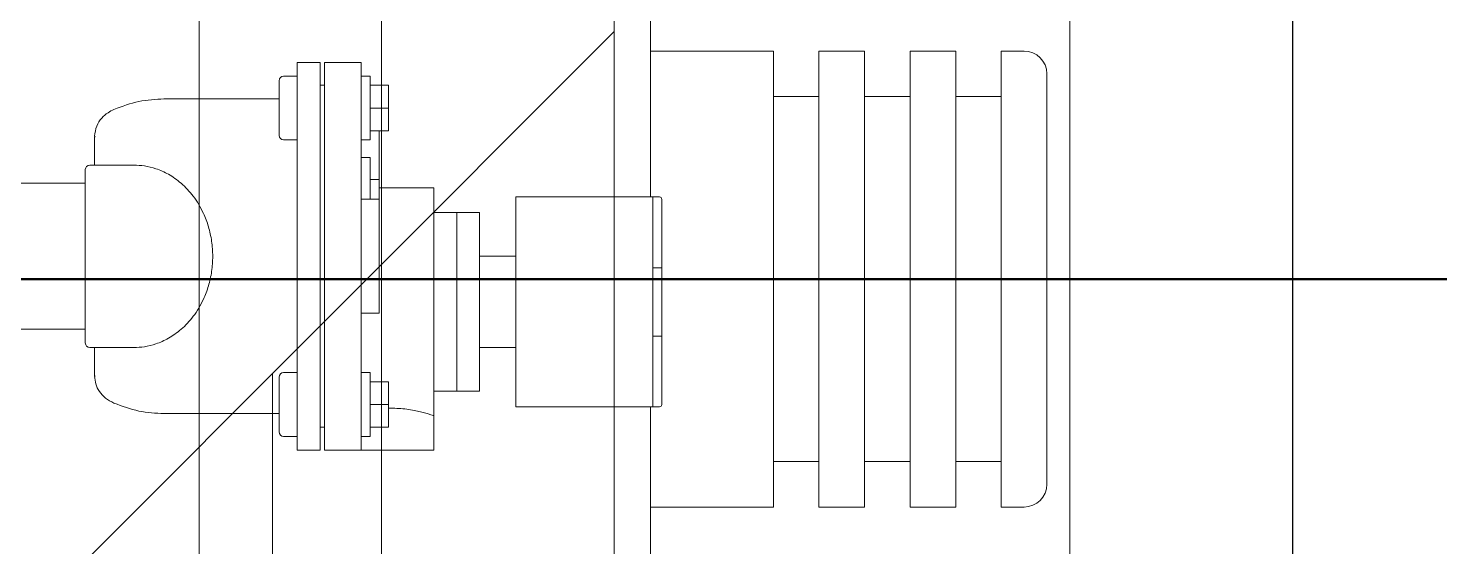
# Model space of a CAD drawing. Header units: millimetres. Extents: x 163705 to 1616509, y 81827 to 302547.
# Drawn here: x 216575.3 to 216885.1, y 143500.9 to 143614.6 of the extents above; entities that cross this region are included whole.
import ezdxf

# ---------------------------------------------------------------- set-up
doc = ezdxf.new("R2010")
doc.units = ezdxf.units.MM
doc.header["$LTSCALE"] = 10
doc.linetypes.add('CENTER2', pattern=[28.575, 19.05, -3.175, 3.175, -3.175])
for name, color, linetype, lineweight in [('1-中心线', 1, 'CENTER2', 0), ('1-填充', 8, 'Continuous', 18), ('1-设备轮廓', 2, 'Continuous', 18)]:
    doc.layers.add(name, color=color, linetype=linetype, lineweight=lineweight)

# ---------------------------------------------------------------- blocks, each defined once
blk = doc.blocks.new('G$C3B61D3F5')
for p, q in [((2845, 218), (2845, 275)), ((2872, 250), (2845, 250)), ((2872, 150), (2872, 250)), ((2892, 250), (2882, 250)), ((2882, 150), (2882, 250)), ((2892, 150), (2892, 250)), ((2912, 250), (2902, 250)), ((2902, 150), (2902, 250)), ((2912, 150), (2912, 250)), ((2927, 250), (2922, 250)), ((2922, 150), (2922, 250)), ((2767.5, 247.5), (2772.5, 247.5)), ((2767.5, 237.5), (2767.5, 247.5)), ((2772.5, 247.5), (2772.5, 237.5)), ((2773.5, 237.5), (2773.5, 247.5)), ((2773.5, 247.5), (2781.5, 247.5)), ((2781.5, 247.5), (2781.5, 237.5)), ((2932, 155), (2932, 245)), ((2763.5, 231.5), (2763.5, 243.5)), ((2764.5, 244.5), (2767.5, 244.5)), ((2772.5, 242.5), (2773.5, 242.5)), ((2783.5, 244.5), (2781.5, 244.5)), ((2783.5, 244.5), (2783.5, 230.5)), ((2787.5, 242.5), (2783.5, 242.5)), ((2787.5, 242.5), (2787.5, 237.5)), ((2738.26, 239.5), (2763.5, 239.5)), ((2882, 240), (2872, 240)), ((2902, 240), (2892, 240)), ((2922, 240), (2912, 240)), ((2767.5, 172.5), (2767.5, 237.5)), ((2772.5, 172.5), (2772.5, 237.5)), ((2773.5, 237.5), (2773.5, 172.5)), ((2781.5, 237.5), (2781.5, 172.5)), ((2787.5, 237.5), (2783.5, 237.5)), ((2787.5, 237.5), (2787.5, 232.5)), ((2787.5, 232.5), (2783.5, 232.5)), ((2785.5, 232.5), (2785.5, 221.87)), ((2723.15, 231.32), (2723, 231.11)), ((2723, 225), (2723, 231.11)), ((2764.5, 230.5), (2767.5, 230.5)), ((2783.5, 230.5), (2781.5, 230.5)), ((2781.5, 226.65), (2783.5, 226.65)), ((2783.5, 226.65), (2783.5, 217.5)), ((2721, 186), (2721, 224)), ((2722, 225), (2731.65, 225)), ((2721, 221), (2627, 221)), ((2785.5, 221.87), (2783.5, 221.87)), ((2785.5, 221.87), (2785.5, 217.5)), ((2797.5, 220), (2785.5, 220)), ((2797.5, 220), (2797.5, 170)), ((2781.5, 217.5), (2785.5, 217.5)), ((2785.5, 217.5), (2785.5, 212.5)), ((2821, 218), (2815.5, 218)), ((2815.5, 218), (2815.5, 172)), ((2821, 218), (2845.5, 218)), ((2845.5, 218), (2845.5, 172)), ((2845.5, 218), (2847, 218)), ((2847.5, 217.5), (2847.5, 215)), ((2802.5, 214.6), (2797.5, 214.6)), ((2802.5, 214.6), (2802.5, 175.4)), ((2807.5, 214.6), (2802.5, 214.6)), ((2802.5, 214.6), (2802.5, 175.4)), ((2807.5, 214.6), (2807.5, 175.4)), ((2847.5, 215), (2847.5, 205.92)), ((2785.5, 212.5), (2785.5, 197.5)), ((2815.5, 205), (2807.5, 205)), ((2847.5, 205.92), (2847.5, 204.16)), ((2847.5, 202.5), (2845.5, 202.5)), ((2847.5, 204.16), (2847.5, 202.5)), ((2847.5, 202.5), (2847.5, 187.5)), ((2785.5, 197.5), (2785.5, 192.5)), ((2785.5, 192.5), (2781.5, 192.5)), ((2627, 189), (2721, 189)), ((2847.5, 187.5), (2845.5, 187.5)), ((2847.5, 187.5), (2847.5, 185.84)), ((2722, 185), (2731.65, 185)), ((2723, 178.89), (2723, 185)), ((2815.5, 185), (2807.5, 185)), ((2847.5, 185.84), (2847.5, 184.08)), ((2847.5, 184.08), (2847.5, 175)), ((2723, 178.89), (2723.17, 178.66)), ((2763.5, 166.5), (2763.5, 178.5)), ((2764.5, 179.5), (2767.5, 179.5)), ((2783.5, 179.5), (2781.5, 179.5)), ((2783.5, 179.5), (2783.5, 165.5)), ((2787.5, 177.5), (2783.5, 177.5)), ((2787.5, 177.5), (2787.5, 172.5)), ((2802.5, 175.4), (2797.5, 175.4)), ((2807.5, 175.4), (2802.5, 175.4)), ((2847.5, 175), (2847.5, 172.5)), ((2738.26, 170.5), (2763.5, 170.5)), ((2767.5, 162.5), (2767.5, 172.5)), ((2772.5, 172.5), (2772.5, 162.5)), ((2773.5, 162.5), (2773.5, 172.5)), ((2781.5, 172.5), (2781.5, 162.5)), ((2787.5, 172.5), (2783.5, 172.5)), ((2787.5, 172.5), (2787.5, 167.5)), ((2788.5, 171.68), (2787.5, 171.68)), ((2821, 172), (2815.5, 172)), ((2845.5, 172), (2821, 172)), ((2845, 100), (2845, 172)), ((2847, 172), (2845.5, 172)), ((2773.5, 167.5), (2772.5, 167.5)), ((2787.5, 167.5), (2783.5, 167.5)), ((2797.5, 162.5), (2797.5, 170)), ((2764.5, 165.5), (2767.5, 165.5)), ((2783.5, 165.5), (2781.5, 165.5)), ((2772.5, 162.5), (2767.5, 162.5)), ((2781.5, 162.5), (2773.5, 162.5)), ((2788.5, 162.5), (2781.5, 162.5)), ((2797.5, 162.5), (2788.5, 162.5)), ((2872, 160), (2882, 160)), ((2892, 160), (2902, 160)), ((2912, 160), (2922, 160)), ((2845, 150), (2872, 150)), ((2882, 150), (2892, 150)), ((2902, 150), (2912, 150)), ((2922, 150), (2927, 150))]:
    blk.add_line(p, q)
for centre, radius, start, end in [((2927, 245), 5, 0, 90), ((2764.5, 243.5), 1, 90, 180), ((2764.5, 231.5), 1, 180, 270), ((2722, 224), 1, 90, 180), ((2847, 217.5), 0.5, 0, 90), ((2722, 186), 1, 180, 270), ((2764.5, 178.5), 1, 90, 180), ((2847, 172.5), 0.5, 270, 0), ((2764.5, 166.5), 1, 180, 270), ((2927, 155), 5, 270, 0)]:
    blk.add_arc(centre, radius, start, end)
for points, knots in [([(2738.26, 239.5), (2736.42, 239.41), (2732.76, 239.23), (2729.11, 237.87), (2727.28, 237.2)], [0, 0, 0, 0, 0.502449, 1, 1, 1, 1]), ([(2727.28, 237.2), (2726.84, 236.98), (2725.84, 236.49), (2724.48, 235.28), (2723.34, 233.53), (2723.14, 232.09), (2723.04, 231.33)], [0, 0, 0, 0, 0.192179, 0.427735, 0.701748, 1, 1, 1, 1]), ([(2731.65, 185), (2732.42, 185.03), (2734.05, 185.11), (2736.6, 185.75), (2739.33, 186.96), (2742.13, 188.92), (2744.78, 191.73), (2746.79, 195.04), (2748.08, 198.46), (2748.79, 201.66), (2749.04, 205), (2748.79, 208.34), (2748.08, 211.54), (2746.79, 214.96), (2744.78, 218.27), (2742.13, 221.08), (2739.33, 223.04), (2736.6, 224.25), (2734.05, 224.89), (2732.42, 224.97), (2731.65, 225)], [0, 0, 0, 0, 0.048014, 0.101886, 0.161426, 0.225815, 0.293539, 0.362659, 0.40875, 0.454508, 0.5, 0.545492, 0.59125, 0.637341, 0.706461, 0.774185, 0.838574, 0.898114, 0.951986, 1, 1, 1, 1]), ([(2723.04, 178.67), (2723.09, 178.11), (2723.22, 176.92), (2724.05, 175.29), (2725.37, 173.8), (2726.64, 173.14), (2727.28, 172.8)], [0, 0, 0, 0, 0.214989, 0.45647, 0.721709, 1, 1, 1, 1]), ([(2727.28, 172.8), (2729.11, 172.13), (2732.76, 170.77), (2736.42, 170.59), (2738.26, 170.5)], [0, 0, 0, 0, 0.4975513, 1, 1, 1, 1]), ([(2788.5, 171.68), (2789.09, 171.66), (2790.28, 171.64), (2791.99, 171.43), (2793.55, 171.15), (2794.91, 170.82), (2796.03, 170.5), (2796.86, 170.23), (2797.4, 170.04), (2797.47, 170.01), (2797.5, 170)], [0, 0, 0, 0, 0.1249137, 0.2502491, 0.3750383, 0.5003653, 0.6253941, 0.7502207, 0.8754438, 1, 1, 1, 1])]:
    blk.add_open_spline(points, degree=3, knots=knots)
at = {"layer": '1-中心线'}
blk.add_line((2737, 200), (3002, 200), dxfattribs=at)
blk = doc.blocks.new('A$C2f6614b9')
at = {"layer": '1-设备轮廓', "lineweight": 50, "ltscale": 5}
blk.add_line((16925.01, 950), (1300, 950), dxfattribs=at)
at = {"layer": '1-设备轮廓'}
blk.add_blockref('G$C3B61D3F5', (13739.01, 750), dxfattribs=at)
blk = doc.blocks.new('G$CE9C43516')
for p, q in [((2421, 355), (2421, 2205)), ((2321, 505), (2321, 2055)), ((2321, 834.29), (1991.71, 505)), ((2246, 505), (2246, 759.29))]:
    blk.add_line(p, q)
blk = doc.blocks.new('G$CB724F952')
blk.add_lwpolyline([(3, 3), (3, 1753), (1753, 1753), (1753, 3)], close=True)
blk.add_lwpolyline([(1713, 1653), (1713, 103)])
blk = doc.blocks.new('A$C642F63BD')
at = {"layer": '1-填充'}
blk.add_lwpolyline([(0, 0), (4075, 0), (4075, 2000), (0, 2000)], close=True, dxfattribs=at)
blk = doc.blocks.new('A$C7121566b')
blk.add_lwpolyline([(4649.65, 2600.13), (6924.65, 2600.13), (6924.65, 9600.13), (4649.65, 9600.13)], close=True)
blk.add_blockref('A$C642F63BD', (6924.65, 2500.13))
at = {"layer": '1-设备轮廓'}
for name, p in [('G$CE9C43516', (4454.72, 2220.13)), ('G$CB724F952', (4971.66, 2622.13))]:
    blk.add_blockref(name, p, dxfattribs=at)

msp = doc.modelspace()

# ---------------------------------------------------------------- block references
for name, p in [('A$C7121566b', (209928.183, 140559.499)), ('A$C2f6614b9', (200127.833, 142609.632))]:
    msp.add_blockref(name, p)

doc.saveas('drawing.dxf')
